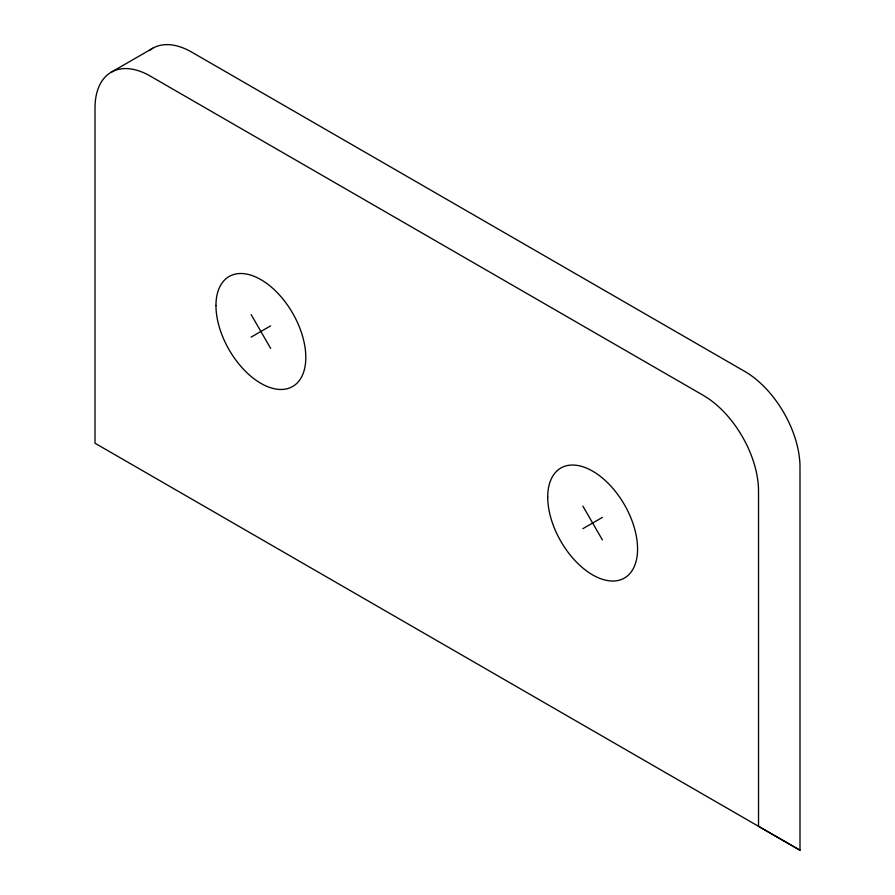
<?xml version="1.0" encoding="UTF-8"?>
<svg xmlns="http://www.w3.org/2000/svg" width="895" height="895" viewBox="0 0 895 895"><rect width="100%" height="100%" fill="white"/><g stroke="black" fill="none" stroke-linecap="round" stroke-linejoin="round"><path stroke-width="1.34" d="M111.204 72.227L152.665 48.285M251.115 337.135L270.659 325.847M582.869 528.676L602.424 517.388M799.996 850.25L758.524 826.309L758.524 491.109A78.201 45.153 60 0 0 703.235 395.333L150.293 76.097A78.201 45.153 60 0 0 95.004 108.026L95.004 443.226L799.996 850.25L799.996 467.168A78.201 45.153 60 0 0 744.707 371.391L191.765 52.156A78.201 45.153 60 0 0 149.42 50.5M582.869 506.1L602.424 539.965M251.115 314.559L270.659 348.423M215.963 305.553A63.534 36.684 60 0 0 283.346 389.381A63.534 36.684 60 0 0 283.346 299.534A63.534 36.684 60 0 0 215.963 305.553M547.718 497.094A63.534 36.684 60 0 0 615.111 580.922A63.534 36.684 60 0 0 615.111 491.075A63.534 36.684 60 0 0 547.718 497.094"/></g></svg>
